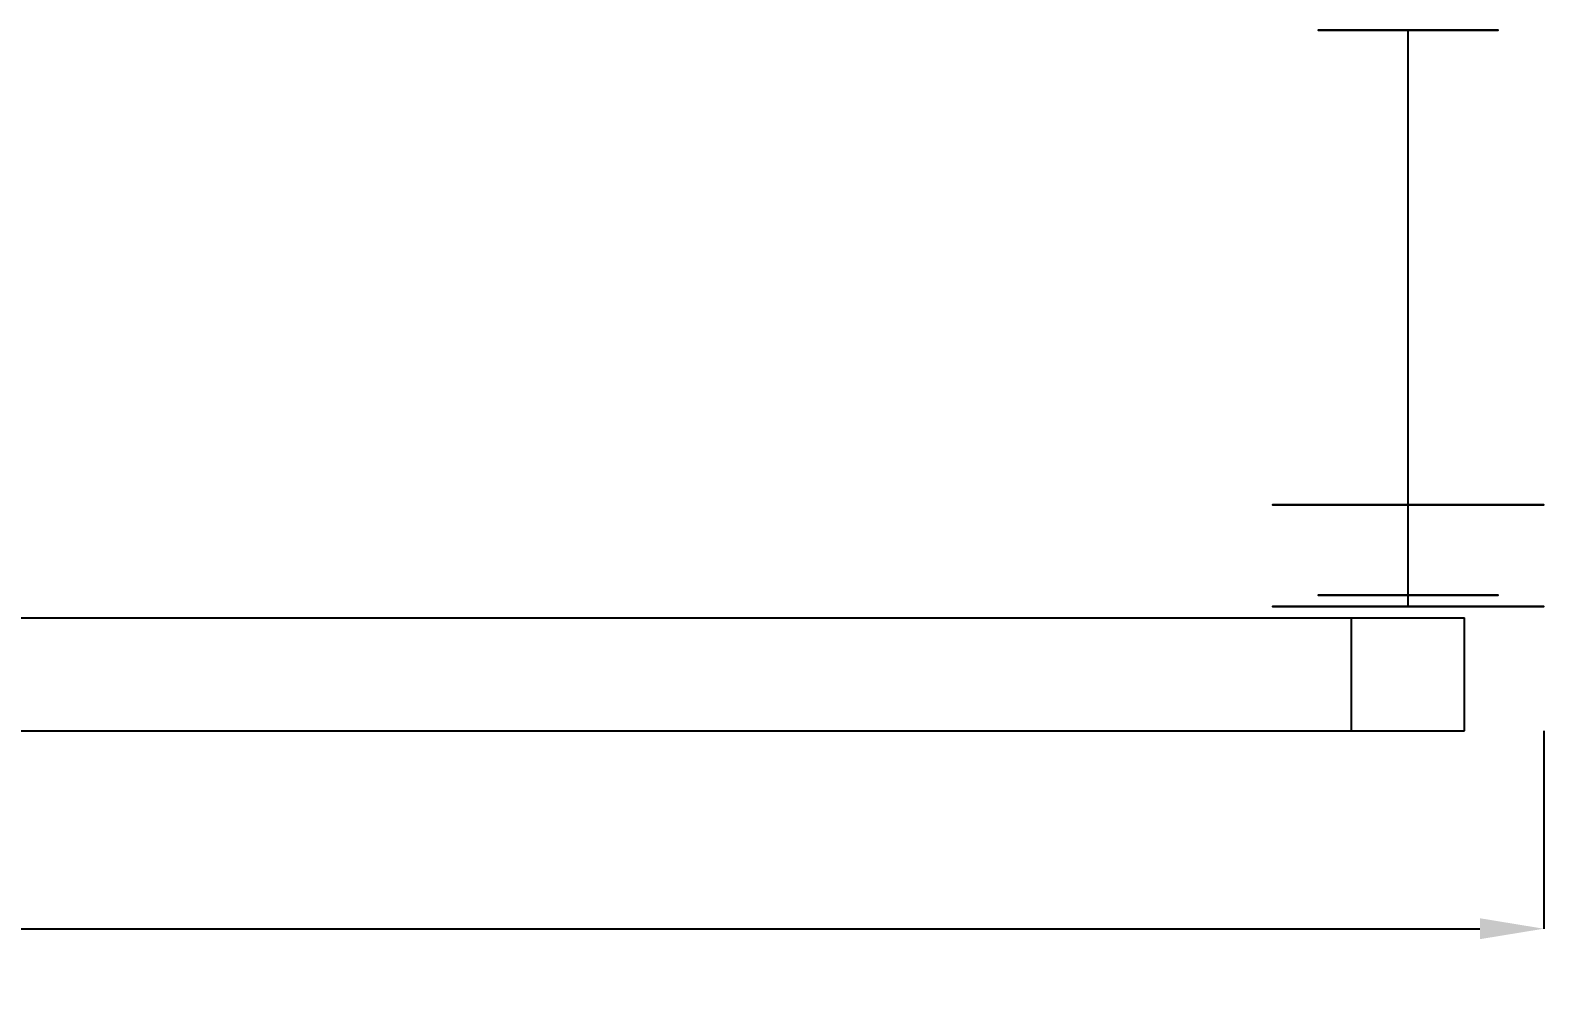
# Model space of a CAD drawing. Header units: millimetres. Extents: x -45 to 3370, y -2176 to 1921.
# Drawn here: x 3102.7 to 3370.5, y -45.3 to 124 of the extents above; entities that cross this region are included whole.
import ezdxf

# ---------------------------------------------------------------- set-up
doc = ezdxf.new("R2010")
doc.units = ezdxf.units.MM
doc.layers.add('DIMENSIONS', color=7, linetype='Continuous')
doc.layers.add('RIGHT', color=7, linetype='Continuous')
doc.dimstyles.get("Standard").update_dxf_attribs({"dimtxt": 2.5, "dimasz": 2.5, "dimexe": 1.25, "dimexo": 0.625, "dimtad": 1, "dimcen": 2.5, "dimazin": 3, "dimtfac": 1, "dimtmove": 0, "dimatfit": 3})

# ---------------------------------------------------------------- blocks, each defined once
blk = doc.blocks.new('_CLOSEDFILLED')
at = {"color": 0, "linetype": 'BYBLOCK'}
blk.add_solid([(-1, 0.164), (0, 0), (-1, -0.164)], dxfattribs=at)
blk = doc.blocks.new('*D5')
at = {"color": 7}
for p, q in [((2184, 0), (2184, -35)), ((3370.5, 0), (3370.5, -35)), ((2195.3, -35), (2730.31, -35)), ((2824.19, -35), (3359.2, -35))]:
    blk.add_line(p, q, dxfattribs=at)
at = {"layer": 'Defpoints'}
for p in [(2184, 0), (3370.5, 0), (2184, -35)]:
    blk.add_point(p, dxfattribs=at)
at = {"layer": 'DIMENSIONS', "color": 7, "xscale": 11.3, "yscale": 11.3, "rotation": 180}
blk.add_blockref('_CLOSEDFILLED', (2184, -35), dxfattribs=at)
at = {"layer": 'DIMENSIONS', "color": 7, "xscale": 11.3, "yscale": 11.3}
blk.add_blockref('_CLOSEDFILLED', (3370.5, -35), dxfattribs=at)
at = {"layer": 'DIMENSIONS', "color": 7, "insert": (2777.25, -35), "char_height": 15.646, "attachment_point": 5}
blk.add_mtext('1186,5', dxfattribs=at)

msp = doc.modelspace()

# ---------------------------------------------------------------- linework, layer by layer
at = {"layer": 'RIGHT'}
for points in [[(3346.5, 124), (3349.44, 124), (3352.28, 124), (3354.923, 124), (3357.279, 124), (3359.268, 124), (3360.823, 124), (3361.889, 124), (3362.432, 124), (3362.432, 124), (3361.889, 124), (3360.823, 124), (3359.268, 124), (3357.279, 124), (3354.923, 124), (3352.28, 124), (3349.44, 124), (3346.5, 124), (3343.56, 124), (3340.72, 124), (3338.077, 124), (3335.721, 124), (3333.732, 124), (3332.177, 124), (3331.111, 124), (3330.568, 124), (3330.568, 124), (3331.111, 124), (3332.177, 124), (3333.732, 124), (3335.721, 124), (3338.077, 124), (3340.72, 124), (3343.56, 124), (3346.5, 124)], [(3346.5, 124), (3349.44, 124), (3352.28, 124), (3354.923, 124), (3357.279, 124), (3359.268, 124), (3360.823, 124), (3361.889, 124), (3362.432, 124), (3362.432, 124), (3361.889, 124), (3360.823, 124), (3359.268, 124), (3357.279, 124), (3354.923, 124), (3352.28, 124), (3349.44, 124), (3346.5, 124), (3343.56, 124), (3340.72, 124), (3338.077, 124), (3335.721, 124), (3333.732, 124), (3332.177, 124), (3331.111, 124), (3330.568, 124), (3330.568, 124), (3331.111, 124), (3332.177, 124), (3333.732, 124), (3335.721, 124), (3338.077, 124), (3340.72, 124), (3343.56, 124), (3346.5, 124)], [(3346.5, 24), (3346.5, 124)], [(3346.5, 24), (3346.5, 124)], [(3346.5, 40), (3349.449, 40), (3352.354, 40), (3355.17, 40), (3357.854, 40), (3360.367, 40), (3362.669, 40), (3364.726, 40), (3366.506, 40), (3367.984, 40), (3369.136, 40), (3369.944, 40), (3370.398, 40), (3370.489, 40), (3370.216, 40), (3369.584, 40), (3368.602, 40), (3367.285, 40), (3365.652, 40), (3363.73, 40), (3361.546, 40), (3359.134, 40), (3356.531, 40), (3353.776, 40), (3350.91, 40), (3347.977, 40), (3345.023, 40), (3342.09, 40), (3339.224, 40), (3336.469, 40), (3333.866, 40), (3331.454, 40), (3329.27, 40), (3327.348, 40), (3325.715, 40), (3324.398, 40), (3323.416, 40), (3322.784, 40), (3322.511, 40), (3322.602, 40), (3323.056, 40), (3323.864, 40), (3325.016, 40), (3326.494, 40), (3328.274, 40), (3330.331, 40), (3332.633, 40), (3335.146, 40), (3337.83, 40), (3340.646, 40), (3343.551, 40), (3346.5, 40)], [(3346.5, 40), (3349.449, 40), (3352.354, 40), (3355.17, 40), (3357.854, 40), (3360.367, 40), (3362.669, 40), (3364.726, 40), (3366.506, 40), (3367.984, 40), (3369.136, 40), (3369.944, 40), (3370.398, 40), (3370.489, 40), (3370.216, 40), (3369.584, 40), (3368.602, 40), (3367.285, 40), (3365.652, 40), (3363.73, 40), (3361.546, 40), (3359.134, 40), (3356.531, 40), (3353.776, 40), (3350.91, 40), (3347.977, 40), (3345.023, 40), (3342.09, 40), (3339.224, 40), (3336.469, 40), (3333.866, 40), (3331.454, 40), (3329.27, 40), (3327.348, 40), (3325.715, 40), (3324.398, 40), (3323.416, 40), (3322.784, 40), (3322.511, 40), (3322.602, 40), (3323.056, 40), (3323.864, 40), (3325.016, 40), (3326.494, 40), (3328.274, 40), (3330.331, 40), (3332.633, 40), (3335.146, 40), (3337.83, 40), (3340.646, 40), (3343.551, 40), (3346.5, 40)], [(3346.5, 40), (3349.452, 40), (3352.314, 40), (3355, 40), (3357.427, 40), (3359.523, 40), (3361.222, 40), (3362.475, 40), (3363.242, 40), (3363.5, 40), (3363.242, 40), (3362.475, 40), (3361.222, 40), (3359.523, 40), (3357.427, 40), (3355, 40), (3352.314, 40), (3349.452, 40), (3346.5, 40), (3343.548, 40), (3340.686, 40), (3338, 40), (3335.573, 40), (3333.477, 40), (3331.778, 40), (3330.525, 40), (3329.758, 40), (3329.5, 40), (3329.758, 40), (3330.525, 40), (3331.778, 40), (3333.477, 40), (3335.573, 40), (3338, 40), (3340.686, 40), (3343.548, 40), (3346.5, 40)], [(3346.5, 40), (3349.452, 40), (3352.314, 40), (3355, 40), (3357.427, 40), (3359.523, 40), (3361.222, 40), (3362.475, 40), (3363.242, 40), (3363.5, 40), (3363.242, 40), (3362.475, 40), (3361.222, 40), (3359.523, 40), (3357.427, 40), (3355, 40), (3352.314, 40), (3349.452, 40), (3346.5, 40), (3343.548, 40), (3340.686, 40), (3338, 40), (3335.573, 40), (3333.477, 40), (3331.778, 40), (3330.525, 40), (3329.758, 40), (3329.5, 40), (3329.758, 40), (3330.525, 40), (3331.778, 40), (3333.477, 40), (3335.573, 40), (3338, 40), (3340.686, 40), (3343.548, 40), (3346.5, 40)], [(3346.5, 22), (3346.5, 40)], [(3346.5, 22), (3346.5, 40)], [(3346.5, 22), (3346.5, 40)], [(3346.5, 22), (3346.5, 40)], [(3346.5, 22), (3349.449, 22), (3352.354, 22), (3355.17, 22), (3357.854, 22), (3360.367, 22), (3362.669, 22), (3364.726, 22), (3366.506, 22), (3367.984, 22), (3369.136, 22), (3369.944, 22), (3370.398, 22), (3370.489, 22), (3370.216, 22), (3369.584, 22), (3368.602, 22), (3367.285, 22), (3365.652, 22), (3363.73, 22), (3361.546, 22), (3359.134, 22), (3356.531, 22), (3353.776, 22), (3350.91, 22), (3347.977, 22), (3345.023, 22), (3342.09, 22), (3339.224, 22), (3336.469, 22), (3333.866, 22), (3331.454, 22), (3329.27, 22), (3327.348, 22), (3325.715, 22), (3324.398, 22), (3323.416, 22), (3322.784, 22), (3322.511, 22), (3322.602, 22), (3323.056, 22), (3323.864, 22), (3325.016, 22), (3326.494, 22), (3328.274, 22), (3330.331, 22), (3332.633, 22), (3335.146, 22), (3337.83, 22), (3340.646, 22), (3343.551, 22), (3346.5, 22)], [(3346.5, 22), (3349.449, 22), (3352.354, 22), (3355.17, 22), (3357.854, 22), (3360.367, 22), (3362.669, 22), (3364.726, 22), (3366.506, 22), (3367.984, 22), (3369.136, 22), (3369.944, 22), (3370.398, 22), (3370.489, 22), (3370.216, 22), (3369.584, 22), (3368.602, 22), (3367.285, 22), (3365.652, 22), (3363.73, 22), (3361.546, 22), (3359.134, 22), (3356.531, 22), (3353.776, 22), (3350.91, 22), (3347.977, 22), (3345.023, 22), (3342.09, 22), (3339.224, 22), (3336.469, 22), (3333.866, 22), (3331.454, 22), (3329.27, 22), (3327.348, 22), (3325.715, 22), (3324.398, 22), (3323.416, 22), (3322.784, 22), (3322.511, 22), (3322.602, 22), (3323.056, 22), (3323.864, 22), (3325.016, 22), (3326.494, 22), (3328.274, 22), (3330.331, 22), (3332.633, 22), (3335.146, 22), (3337.83, 22), (3340.646, 22), (3343.551, 22), (3346.5, 22)], [(3346.5, 22), (3349.452, 22), (3352.314, 22), (3355, 22), (3357.427, 22), (3359.523, 22), (3361.222, 22), (3362.475, 22), (3363.242, 22), (3363.5, 22), (3363.242, 22), (3362.475, 22), (3361.222, 22), (3359.523, 22), (3357.427, 22), (3355, 22), (3352.314, 22), (3349.452, 22), (3346.5, 22), (3343.548, 22), (3340.686, 22), (3338, 22), (3335.573, 22), (3333.477, 22), (3331.778, 22), (3330.525, 22), (3329.758, 22), (3329.5, 22), (3329.758, 22), (3330.525, 22), (3331.778, 22), (3333.477, 22), (3335.573, 22), (3338, 22), (3340.686, 22), (3343.548, 22), (3346.5, 22)], [(3346.5, 22), (3349.452, 22), (3352.314, 22), (3355, 22), (3357.427, 22), (3359.523, 22), (3361.222, 22), (3362.475, 22), (3363.242, 22), (3363.5, 22), (3363.242, 22), (3362.475, 22), (3361.222, 22), (3359.523, 22), (3357.427, 22), (3355, 22), (3352.314, 22), (3349.452, 22), (3346.5, 22), (3343.548, 22), (3340.686, 22), (3338, 22), (3335.573, 22), (3333.477, 22), (3331.778, 22), (3330.525, 22), (3329.758, 22), (3329.5, 22), (3329.758, 22), (3330.525, 22), (3331.778, 22), (3333.477, 22), (3335.573, 22), (3338, 22), (3340.686, 22), (3343.548, 22), (3346.5, 22)], [(3346.5, 24), (3349.44, 24), (3352.28, 24), (3354.923, 24), (3357.279, 24), (3359.268, 24), (3360.823, 24), (3361.889, 24), (3362.432, 24), (3362.432, 24), (3361.889, 24), (3360.823, 24), (3359.268, 24), (3357.279, 24), (3354.923, 24), (3352.28, 24), (3349.44, 24), (3346.5, 24), (3343.56, 24), (3340.72, 24), (3338.077, 24), (3335.721, 24), (3333.732, 24), (3332.177, 24), (3331.111, 24), (3330.568, 24), (3330.568, 24), (3331.111, 24), (3332.177, 24), (3333.732, 24), (3335.721, 24), (3338.077, 24), (3340.72, 24), (3343.56, 24), (3346.5, 24)], [(3346.5, 24), (3349.44, 24), (3352.28, 24), (3354.923, 24), (3357.279, 24), (3359.268, 24), (3360.823, 24), (3361.889, 24), (3362.432, 24), (3362.432, 24), (3361.889, 24), (3360.823, 24), (3359.268, 24), (3357.279, 24), (3354.923, 24), (3352.28, 24), (3349.44, 24), (3346.5, 24), (3343.56, 24), (3340.72, 24), (3338.077, 24), (3335.721, 24), (3333.732, 24), (3332.177, 24), (3331.111, 24), (3330.568, 24), (3330.568, 24), (3331.111, 24), (3332.177, 24), (3333.732, 24), (3335.721, 24), (3338.077, 24), (3340.72, 24), (3343.56, 24), (3346.5, 24)], [(3056.5, 20), (3336.5, 20)], [(3056.5, 20), (3336.5, 20)], [(3056.5, 20), (3336.5, 20)], [(3056.5, 20), (3336.5, 20)], [(3336.5, 0), (3336.5, 20)], [(3336.5, 0), (3336.5, 20)], [(3336.5, 0), (3336.5, 20)], [(3336.5, 20), (3356.5, 20)], [(3336.5, 0), (3336.5, 20)], [(3336.5, 20), (3356.5, 20)], [(3336.5, 0), (3336.5, 20)], [(3336.5, 0), (3336.5, 20)], [(3356.5, 0), (3356.5, 20)], [(3356.5, 0), (3356.5, 20)], [(3056.5, 0), (3336.5, 0)], [(3056.5, 0), (3336.5, 0)], [(3056.5, 0), (3336.5, 0)], [(3056.5, 0), (3336.5, 0)], [(3336.5, 0), (3356.5, 0)], [(3336.5, 0), (3356.5, 0)]]:
    msp.add_lwpolyline(points, dxfattribs=at)

# ---------------------------------------------------------------- dimensions: what is measured, and where the dimension line sits
at = {"layer": 'DIMENSIONS'}
dim = msp.add_linear_dim(base=(2184, -35), p1=(2184, 0), p2=(3370.5, 0), dimstyle='Standard', override={"dimtxt": 15.646154, "dimasz": 11.3, "dimdec": 2, "dimclrd": 7, "dimclre": 7, "dimclrt": 7}, dxfattribs=at)
dim.commit()
dim.dimension.update_dxf_attribs({"geometry": '*D5', "text_midpoint": (2777.25, -35)})

doc.saveas('drawing.dxf')
